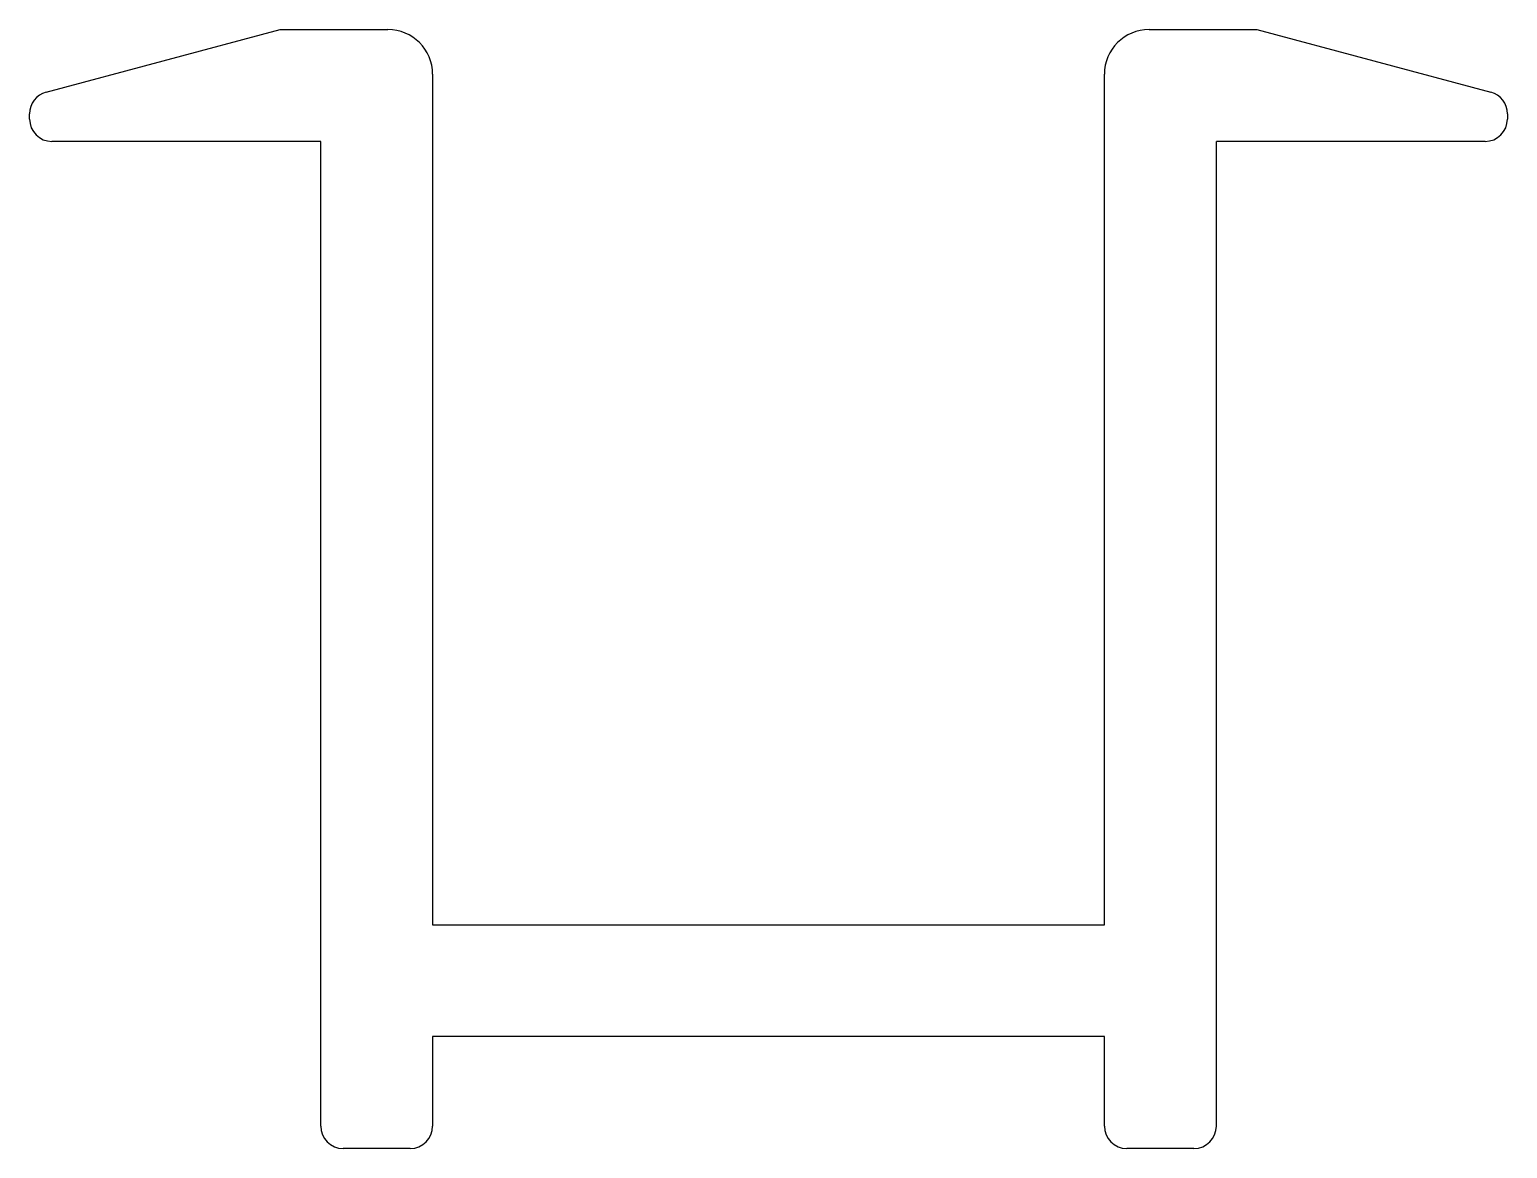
# Model space of a CAD drawing. Extents: x 1804.8 to 1837.8, y 1800.2 to 1825.2.
import ezdxf

# ---------------------------------------------------------------- set-up
doc = ezdxf.new("R2010")
doc.units = 0
doc.layers.get('0').update_dxf_attribs({"linetype": 'CONTINUOUS'})

msp = doc.modelspace()

# ---------------------------------------------------------------- linework, layer by layer
for p, q in [((1805.162, 1823.787), (1810.39, 1825.188)), ((1810.39, 1825.188), (1812.792, 1825.188)), ((1829.792, 1825.188), (1832.194, 1825.188)), ((1832.194, 1825.188), (1837.421, 1823.787)), ((1813.792, 1824.188), (1813.792, 1805.188)), ((1828.792, 1805.188), (1828.792, 1824.188)), ((1804.792, 1823.188), (1804.792, 1823.304)), ((1837.792, 1823.304), (1837.792, 1823.188)), ((1811.292, 1822.688), (1805.292, 1822.688)), ((1811.292, 1800.688), (1811.292, 1822.688)), ((1831.292, 1800.688), (1831.292, 1822.688)), ((1837.292, 1822.688), (1831.292, 1822.688)), ((1813.792, 1805.188), (1828.792, 1805.188)), ((1813.792, 1802.688), (1813.792, 1800.688)), ((1828.792, 1802.688), (1813.792, 1802.688)), ((1828.792, 1800.688), (1828.792, 1802.688)), ((1813.292, 1800.188), (1811.792, 1800.188)), ((1830.792, 1800.188), (1829.292, 1800.188))]:
    msp.add_line(p, q)
for centre, radius, start, end in [((1812.792, 1824.188), 1, 0, 90), ((1829.792, 1824.188), 1, 90, 180), ((1805.292, 1823.304), 0.5, 105, 180), ((1837.292, 1823.304), 0.5, 0, 75), ((1805.292, 1823.188), 0.5, 180, 270), ((1837.292, 1823.188), 0.5, 270, 360), ((1811.792, 1800.688), 0.5, 180, 270), ((1813.292, 1800.688), 0.5, 270, 360), ((1829.292, 1800.688), 0.5, 180, 270), ((1830.792, 1800.688), 0.5, 270, 360)]:
    msp.add_arc(centre, radius, start, end)

doc.saveas('drawing.dxf')
